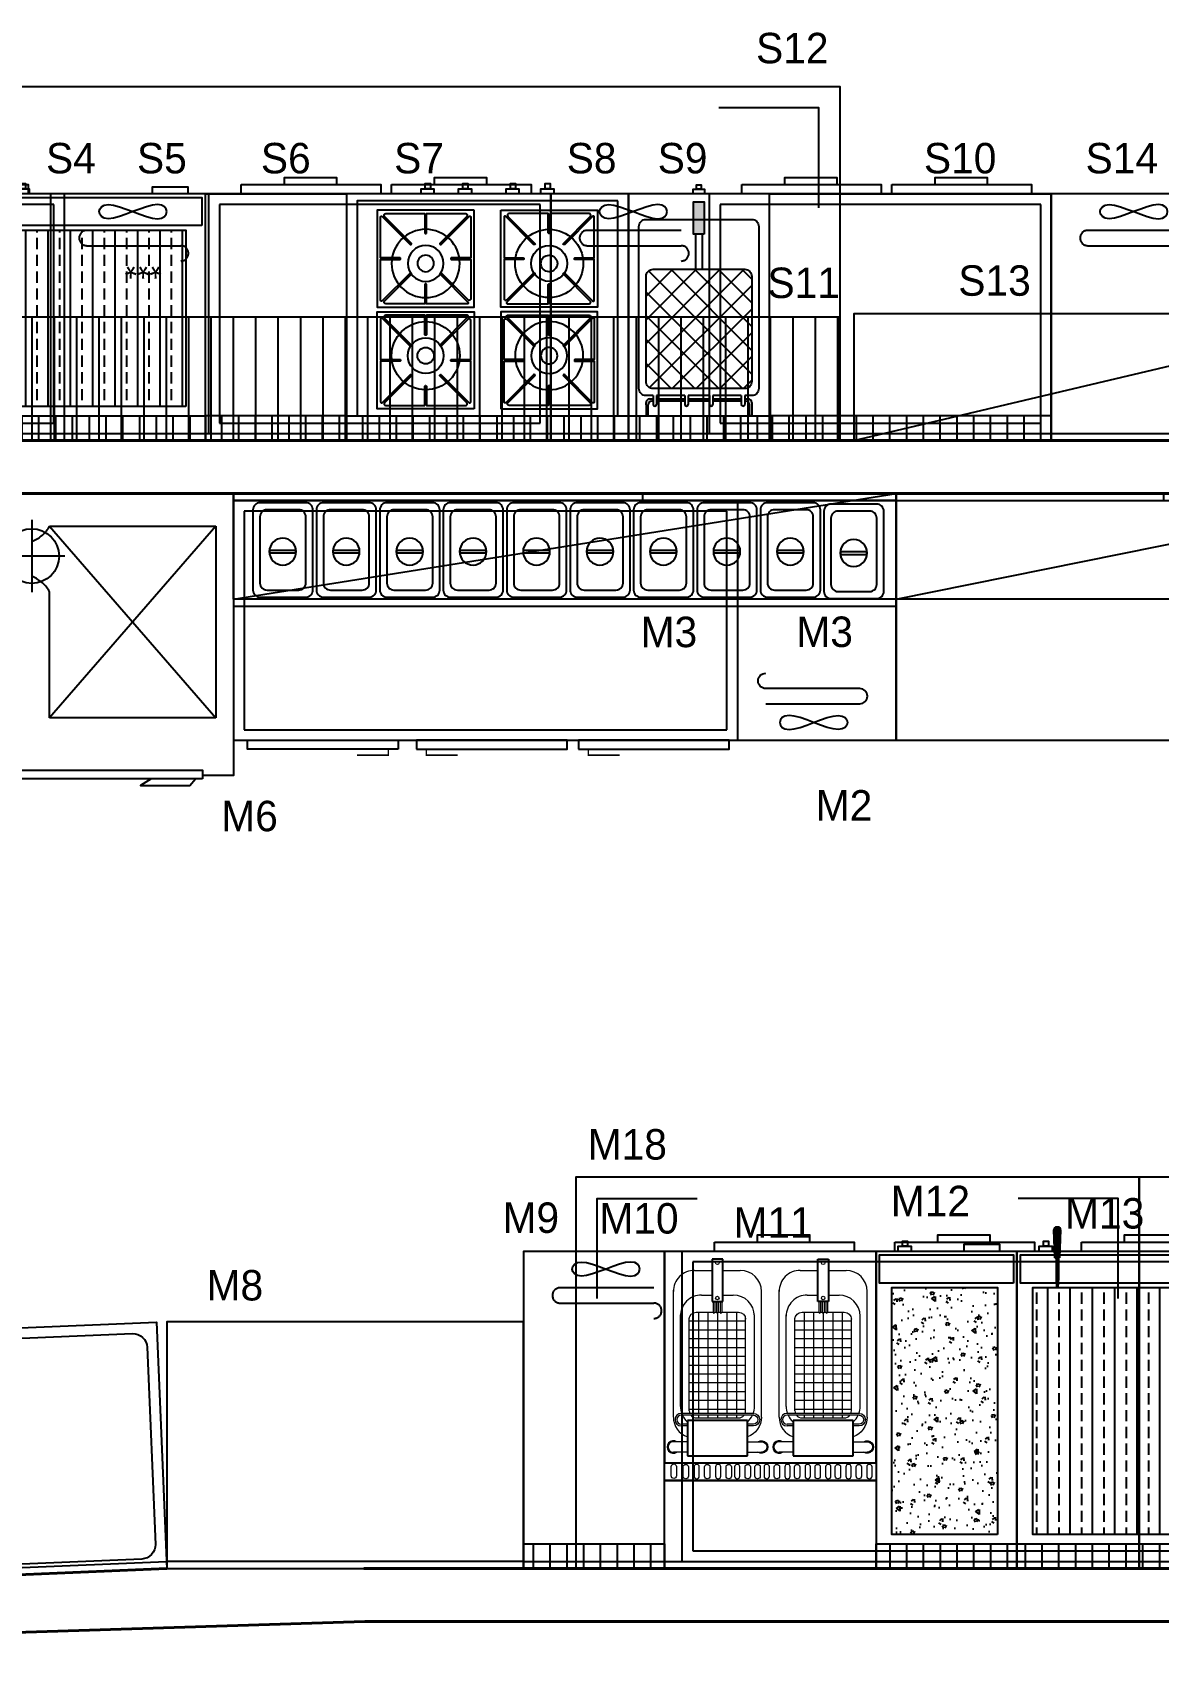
# Model space of a CAD drawing. Header units: millimetres. Extents: x 76080 to 78758, y -23662 to -22243.
# Drawn here: x 76523.9 to 76843.5, y -23469.2 to -23009.8 of the extents above; entities that cross this region are included whole.
import ezdxf
from ezdxf.enums import TextEntityAlignment as Align

# ---------------------------------------------------------------- set-up
doc = ezdxf.new("R2010")
doc.units = ezdxf.units.MM
doc.linetypes.add('Dashed', pattern=[564.444447, 282.222223, -282.222223])
for name, color, linetype in [('002 Çizgi', 7, 'Continuous'), ('MEVCUT', 1, 'Continuous'), ('S2000-002 Çizgi', 7, 'Continuous')]:
    doc.layers.add(name, color=color, linetype=linetype)
doc.layers.add('d duvar', color=175, linetype='Continuous', lineweight=40)
doc.layers.add('d olcu ic mimari', color=251, linetype='Continuous', lineweight=13)
doc.styles.get("Standard").update_dxf_attribs({"font": 'GOTHIC.TTF'})
doc.styles.add('TAKSİM', font='GOTHIC.TTF', dxfattribs={"height": 20})

# ---------------------------------------------------------------- blocks, each defined once
blk = doc.blocks.new('A$C662B4884')
at = {"layer": 'S2000-002 Çizgi'}
h = blk.add_hatch(dxfattribs=at)
h.set_pattern_fill('ANSI31', color=256, scale=1.5, angle=45, style=0)
h.set_pattern_definition([(90, (-3091.404, -4899.4605), (-4.7625, 9e-16), [])])
h.paths.add_polyline_path([(40, 85.92), (40, 92.92), (0, 92.92), (0, 85.92)])
h = blk.add_hatch(dxfattribs=at)
h.set_pattern_fill('AR-CONC', color=256, scale=0.05, angle=45, style=0)
h.set_pattern_definition([(95, (-3091.404, -4899.4605), (7.0047325, 5.877669), [0.9525, -10.4775]), (40, (-3091.404, -4899.461), (-8.000894, 5.50885), [0.762, -8.382]), (145.451, (-3090.82, -4898.971), (-0.996108, 11.386512), [0.8095, -8.9045]), (91.1842, (-3093.2, -4897.664), (11.070512, 8.09767), [1.42875, -15.71625]), (141.6356, (-3092.277, -4896.99), (-0.354307, 17.141322), [1.21425, -13.35675]), (36.184, (-3093.2, -4897.664), (-0.35428, 17.14132), [1.143, -12.573]), (66, (-3091.853, -4897.2155), (8.976028, 1.744763), [0.9525, -10.4775]), (11, (-3091.853, -4897.2155), (-4.326996, 8.69706), [0.762, -8.382]), (116.4514, (-3091.105, -4897.07), (4.649002, 10.441823), [0.8095, -8.9045]), (82.5, (-3091.4038, -4899.4605), (-2.8802735, 3.0986707), [0, -8.2804, 0, -8.509, 0, -8.41375]), (52.5, (-3091.404, -4899.4605), (-1.1794864, 5.90435), [0, -4.8514, 0, -8.0899, 0, -3.20675]), (12.5, (-3093.4064, -4901.463), (4.9963932, 4.5913098), [0, -3.175, 0, -9.906, 0, -13.1445]), (2.5, (-3094.3044, -4902.361), (4.338195, 6.1361196), [0, -4.1275, 0, -6.5786, 0, -9.3345])])
h.paths.add_polyline_path([(35.53, 83.21), (5.53, 83.21), (5.53, 13.21), (35.53, 13.21)])
for points in [[(0, 2.92), (40, 2.92), (40, 92.92), (0, 92.92)], [(0, 92.92), (40, 92.92), (40, 85.92), (0, 85.92)], [(5.53, 83.21), (35.53, 83.21), (35.53, 13.21), (5.53, 13.21)], [(1, 11.92), (39, 11.92), (39, 3.92), (1, 3.92)], [(5, 2.92), (15, 2.92), (15, 0.92), (5, 0.92)], [(30.06, 2.92), (33.7, 2.92), (33.7, 1.46), (30.06, 1.46)], [(31.02, 1.46), (32.48, 1.46), (32.48, 0), (31.02, 0)]]:
    blk.add_lwpolyline(points, close=True, dxfattribs=at)
blk = doc.blocks.new('A$C18F60D0F')
at = {"layer": 'S2000-002 Çizgi'}
h = blk.add_hatch(dxfattribs=at)
h.set_pattern_fill('ANSI31', color=256, scale=1.5, angle=45, style=0)
h.set_pattern_definition([(90, (-3291.7327, -4953.714), (-4.7625, 9e-16), [])])
h.paths.add_polyline_path([(80, 89.9), (80, 96.9), (0, 96.9), (0, 89.9)])
h = blk.add_hatch(dxfattribs=at)
h.set_pattern_fill('ANSI33', color=256, angle=45, style=0)
h.set_pattern_definition([(90, (-3291.7327, -4953.714), (-6.35, 1e-15), []), (90, (-3288.5577, -4950.539), (-6.35, 1e-15), [3.175, -1.5875])])
h.paths.add_polyline_path([(5.53, 87.19), (5.53, 17.19), (75.53, 17.19), (75.53, 87.19)])
h = blk.add_hatch(dxfattribs=at)
h.set_pattern_fill('ANSI32', color=256, style=0)
h.set_pattern_definition([(45, (-4249.5, -7757.06716), (-0.265165043, 0.265165043), []), (45, (-4249.3232, -7757.06716), (-0.265165043, 0.265165043), [])])
h.paths.add_polyline_path([(12.1, 7.9), (10.72, 7.9), (10.69, 6.9), (12.14, 6.9)])
h.paths.add_polyline_path([(12.07, 8.72), (11.76, 8.72), (11.76, 14.52), (11.68, 15.9), (11.15, 15.9), (11.07, 14.52), (11.07, 8.72), (10.75, 8.72), (10.72, 7.9), (12.1, 7.9)])
h.paths.add_polyline_path([(12.2, 4.9), (10.62, 4.9), (10.48, 0.76, 0.437405), (11.18, 0), (11.64, 0, 0.437405), (12.35, 0.76)])
h.paths.add_polyline_path([(12.14, 6.9), (10.69, 6.9), (10.62, 4.9), (12.2, 4.9)])
h.paths.add_polyline_path([(11.6, 17.19), (11.23, 17.19), (11.15, 15.9), (11.68, 15.9)])
h = blk.add_hatch(dxfattribs=at)
h.set_pattern_fill('ANSI32', color=256, style=0)
h.set_pattern_definition([(135, (4329.5, -7757.06716), (0.265165043, 0.265165043), []), (135, (4329.32323, -7757.06716), (0.265165043, 0.265165043), [])])
h.paths.add_polyline_path([(67.9, 7.9), (69.28, 7.9), (69.31, 6.9), (67.86, 6.9)])
h.paths.add_polyline_path([(67.93, 8.72), (68.24, 8.72), (68.24, 14.52), (68.32, 15.9), (68.85, 15.9), (68.93, 14.52), (68.93, 8.72), (69.25, 8.72), (69.28, 7.9), (67.9, 7.9)])
h.paths.add_polyline_path([(67.8, 4.9), (69.38, 4.9), (69.52, 0.76, -0.437405), (68.82, 0), (68.36, 0, -0.437405), (67.65, 0.76)])
h.paths.add_polyline_path([(67.86, 6.9), (69.31, 6.9), (69.38, 4.9), (67.8, 4.9)])
h.paths.add_polyline_path([(68.4, 17.19), (68.77, 17.19), (68.85, 15.9), (68.32, 15.9)])
for p, q in [((11.07, 14.52), (11.23, 17.19)), ((11.07, 8.72), (11.07, 14.52)), ((11.23, 17.19), (11.6, 17.19)), ((11.6, 17.19), (11.23, 17.19)), ((11.76, 14.52), (11.6, 17.19)), ((11.76, 8.72), (11.76, 14.52)), ((68.24, 14.52), (68.4, 17.19)), ((68.24, 8.72), (68.24, 14.52)), ((68.77, 17.19), (68.4, 17.19)), ((68.4, 17.19), (68.77, 17.19)), ((68.93, 14.52), (68.77, 17.19)), ((68.93, 8.72), (68.93, 14.52)), ((10.48, 0.76), (10.75, 8.72)), ((10.75, 8.72), (10.48, 0.76)), ((10.75, 8.72), (11.07, 8.72)), ((11.07, 8.72), (10.75, 8.72)), ((12.07, 8.72), (11.76, 8.72)), ((12.35, 0.76), (12.07, 8.72)), ((67.65, 0.76), (67.93, 8.72)), ((67.93, 8.72), (68.24, 8.72)), ((69.25, 8.72), (68.93, 8.72)), ((68.93, 8.72), (69.25, 8.72)), ((69.52, 0.76), (69.25, 8.72)), ((69.25, 8.72), (69.52, 0.76)), ((11.64, 0), (11.18, 0)), ((11.18, 0), (11.64, 0)), ((68.36, 0), (68.82, 0)), ((68.82, 0), (68.36, 0))]:
    blk.add_line(p, q, dxfattribs=at)
for points in [[(0, 6.9), (80, 6.9), (80, 96.9), (0, 96.9)], [(0, 96.9), (80, 96.9), (80, 89.9), (0, 89.9)], [(5.53, 87.19), (75.53, 87.19), (75.53, 17.19), (5.53, 17.19)], [(1, 15.9), (79, 15.9), (79, 7.9), (1, 7.9)], [(5, 6.9), (15, 6.9), (15, 4.9), (5, 4.9)], [(70.06, 6.9), (73.7, 6.9), (73.7, 5.44), (70.06, 5.44)], [(71.02, 5.44), (72.48, 5.44), (72.48, 3.98), (71.02, 3.98)]]:
    blk.add_lwpolyline(points, close=True, dxfattribs=at)
for centre, start, end in [((11.18, 0.71), 175.5008, 270), ((11.18, 0.71), 175.5008, 270), ((11.64, 0.71), 270, 4.4992), ((68.36, 0.71), 175.5008, 270), ((68.82, 0.71), 270, 4.4992), ((68.82, 0.71), 270, 4.4992)]:
    blk.add_arc(centre, 0.706, start, end, dxfattribs=at)
blk = doc.blocks.new('A$C6D0302BB')
at = {"layer": 'S2000-002 Çizgi'}
h = blk.add_hatch(dxfattribs=at)
h.set_pattern_fill('ANSI31', color=256, scale=1.5, angle=45, style=0)
h.set_pattern_definition([(90, (-3928.432, -4945.862), (-4.7625, 9e-16), [])])
h.paths.add_polyline_path([(40, 83), (40, 90), (0, 90), (0, 83)])
for points in [[(0, 0), (40, 0), (40, 90), (0, 90)], [(0, 90), (40, 90), (40, 83), (0, 83)]]:
    blk.add_lwpolyline(points, close=True, dxfattribs=at)
blk = doc.blocks.new('A$C50FF6F7E')
at = {"layer": 'MEVCUT'}
for p, q in [((60, 60), (0, 60)), ((0, 60), (0, 0)), ((60, 0), (60, 60)), ((23.5, 58), (6.5, 58)), ((6.5, 58), (6.5, 48)), ((23.5, 48), (23.5, 58)), ((53.5, 58), (36.5, 58)), ((36.5, 58), (36.5, 48)), ((53.5, 48), (53.5, 58)), ((6.5, 48), (23.5, 48)), ((36.5, 48), (53.5, 48)), ((13.5, 2.25), (13.5, 14.25)), ((13.5, 14.25), (16.5, 14.25)), ((16.5, 14.25), (16.5, 2.25)), ((46.5, 14.25), (43.5, 14.25)), ((43.5, 14.25), (43.5, 2.25)), ((46.5, 2.25), (46.5, 14.25)), ((16.5, 2.25), (13.5, 2.25)), ((43.5, 2.25), (46.5, 2.25)), ((0, 0), (60, 0))]:
    blk.add_line(p, q, dxfattribs=at)
at = {"layer": 'MEVCUT', "linetype": 'Continuous', "lineweight": 0}
for p, q in [((6.5, 57), (2.5, 57)), ((23.5, 57), (27.5, 57)), ((36.5, 57), (32.5, 57)), ((53.5, 57), (57.5, 57)), ((6.5, 54), (2.5, 54)), ((23.5, 54), (27.5, 54)), ((36.5, 54), (32.5, 54)), ((53.5, 54), (57.5, 54)), ((2.5, 47), (2.5, 11)), ((4.75, 49.5), (6.5, 49.5)), ((4.75, 49), (6.5, 49)), ((4.75, 46.5), (25.25, 46.5)), ((4.75, 46), (25.25, 46)), ((21, 47.25), (9, 47.25)), ((9.5, 47.25), (9.5, 46.5)), ((9.5, 46), (9.5, 17.25)), ((12.2, 47.25), (12.2, 46.5)), ((12.2, 46), (12.2, 17.25)), ((14.9, 47.25), (14.9, 46.5)), ((14.9, 46), (14.9, 17.25)), ((17.6, 47.25), (17.6, 46.5)), ((17.6, 46), (17.6, 17.25)), ((20.3, 47.25), (20.3, 46.5)), ((20.3, 46), (20.3, 17.25)), ((23.5, 49.5), (25.25, 49.5)), ((23.5, 49), (25.25, 49)), ((27.5, 47), (27.5, 11)), ((32.5, 47), (32.5, 11)), ((34.75, 49.5), (36.5, 49.5)), ((34.75, 49), (36.5, 49)), ((34.75, 46.5), (55.25, 46.5)), ((34.75, 46), (55.25, 46)), ((51, 47.25), (39, 47.25)), ((39.5, 47.25), (39.5, 46.5)), ((39.5, 46), (39.5, 17.25)), ((42.2, 47.25), (42.2, 46.5)), ((42.2, 46), (42.2, 17.25)), ((44.9, 47.25), (44.9, 46.5)), ((44.9, 46), (44.9, 17.25)), ((47.6, 47.25), (47.6, 46.5)), ((47.6, 46), (47.6, 17.25)), ((50.3, 47.25), (50.3, 46.5)), ((50.3, 46), (50.3, 17.25)), ((53.5, 49.5), (55.25, 49.5)), ((53.5, 49), (55.25, 49)), ((57.5, 47), (57.5, 11)), ((4.5, 44), (4.5, 18)), ((7, 45.25), (7, 18.85)), ((23, 44.75), (7, 44.75)), ((23, 42.25), (7, 42.25)), ((23, 45.25), (23, 18.85)), ((25.5, 44), (25.5, 18)), ((34.5, 44), (34.5, 18)), ((37, 45.25), (37, 18.85)), ((53, 44.75), (37, 44.75)), ((53, 42.25), (37, 42.25)), ((53, 45.25), (53, 18.85)), ((55.5, 44), (55.5, 18)), ((23, 39.75), (7, 39.75)), ((23, 37.25), (7, 37.25)), ((53, 39.75), (37, 39.75)), ((53, 37.25), (37, 37.25)), ((23, 34.75), (7, 34.75)), ((23, 32.25), (7, 32.25)), ((53, 34.75), (37, 34.75)), ((53, 32.25), (37, 32.25)), ((23, 29.75), (7, 29.75)), ((53, 29.75), (37, 29.75)), ((23, 27.25), (7, 27.25)), ((23, 24.75), (7, 24.75)), ((53, 27.25), (37, 27.25)), ((53, 24.75), (37, 24.75)), ((23, 22.25), (7, 22.25)), ((23, 19.75), (7, 19.75)), ((53, 22.25), (37, 22.25)), ((53, 19.75), (37, 19.75)), ((13.75, 17.25), (9, 17.25)), ((13.75, 14.25), (13.75, 17.25)), ((14.25, 14.25), (14.25, 17.25)), ((14.75, 17.25), (14.25, 17.25)), ((14.75, 14.25), (14.75, 17.25)), ((15.25, 14.25), (15.25, 17.25)), ((15.75, 17.25), (15.25, 17.25)), ((15.75, 14.25), (15.75, 17.25)), ((16.25, 14.25), (16.25, 17.25)), ((21, 17.25), (16.25, 17.25)), ((43.75, 17.25), (39, 17.25)), ((43.75, 14.25), (43.75, 17.25)), ((44.25, 14.25), (44.25, 17.25)), ((44.75, 17.25), (44.25, 17.25)), ((44.75, 14.25), (44.75, 17.25)), ((45.25, 14.25), (45.25, 17.25)), ((45.75, 17.25), (45.25, 17.25)), ((45.75, 14.25), (45.75, 17.25)), ((46.25, 14.25), (46.25, 17.25)), ((51, 17.25), (46.25, 17.25)), ((13.5, 12.4), (10.5, 12.4)), ((19.5, 12.4), (16.5, 12.4)), ((43.5, 12.4), (40.5, 12.4)), ((49.5, 12.4), (46.5, 12.4)), ((13.5, 5.4), (8.5, 5.4)), ((21.5, 5.4), (16.5, 5.4)), ((43.5, 5.4), (38.5, 5.4)), ((51.5, 5.4), (46.5, 5.4))]:
    blk.add_line(p, q, dxfattribs=at)
at = {"layer": 'MEVCUT'}
blk.add_lwpolyline([(0, 65), (60, 65), (60, 60), (0, 60)], close=True, dxfattribs=at)
at = {"layer": 'MEVCUT', "linetype": 'Continuous', "lineweight": 0}
for points in [[(2.62, 63.78, 0.999894), (1.12, 63.78), (1.12, 61.18, 1), (2.62, 61.18), (2.62, 63.78)], [(5.62, 63.78), (5.62, 61.18, -1), (4.12, 61.18), (4.12, 63.78, -0.999894), (5.62, 63.78)], [(8.55, 63.78, 0.999894), (7.05, 63.78), (7.05, 61.18, 1), (8.55, 61.18), (8.55, 63.78)], [(11.55, 63.78), (11.55, 61.18, -1), (10.05, 61.18), (10.05, 63.78, -0.999894), (11.55, 63.78)], [(14.3, 63.78, 0.999894), (12.8, 63.78), (12.8, 61.18, 1), (14.3, 61.18), (14.3, 63.78)], [(17.3, 63.78), (17.3, 61.18, -1), (15.8, 61.18), (15.8, 63.78, -0.999894), (17.3, 63.78)], [(20.12, 63.78, 0.999894), (18.62, 63.78), (18.62, 61.18, 1), (20.12, 61.18), (20.12, 63.78)], [(23.12, 63.78), (23.12, 61.18, -1), (21.62, 61.18), (21.62, 63.78, -0.999894), (23.12, 63.78)], [(25.87, 63.78, 0.999894), (24.37, 63.78), (24.37, 61.18, 1), (25.87, 61.18), (25.87, 63.78)], [(28.87, 63.78), (28.87, 61.18, -1), (27.37, 61.18), (27.37, 63.78, -0.999894), (28.87, 63.78)], [(31.75, 63.78, 0.999894), (30.25, 63.78), (30.25, 61.18, 1), (31.75, 61.18), (31.75, 63.78)], [(34.35, 63.78), (34.35, 61.18, -1), (32.85, 61.18), (32.85, 63.78, -0.999894), (34.35, 63.78)], [(37.14, 63.78), (37.14, 61.18, -1), (35.64, 61.18), (35.64, 63.78, -0.999894), (37.14, 63.78)], [(40.13, 63.78, 0.999894), (38.63, 63.78), (38.63, 61.18, 1), (40.13, 61.18), (40.13, 63.78)], [(42.54, 63.78), (42.54, 61.18, -1), (41.04, 61.18), (41.04, 63.78, -0.999894), (42.54, 63.78)], [(45.54, 63.78, 0.999894), (44.04, 63.78), (44.04, 61.18, 1), (45.54, 61.18), (45.54, 63.78)], [(48.64, 63.78), (48.64, 61.18, -1), (47.14, 61.18), (47.14, 63.78, -0.999894), (48.64, 63.78)], [(51.64, 63.78, 0.999894), (50.14, 63.78), (50.14, 61.18, 1), (51.64, 61.18), (51.64, 63.78)], [(54.75, 63.78), (54.75, 61.18, -1), (53.25, 61.18), (53.25, 63.78, -0.999894), (54.75, 63.78)], [(58.13, 63.68), (58.13, 61.08, -1), (56.63, 61.08), (56.63, 63.68, -0.999894), (58.13, 63.68)]]:
    blk.add_lwpolyline(points, format="xyb", dxfattribs=at)
for centre in [(15, 13.25), (45, 13.25), (15, 3.25), (45, 3.25)]:
    blk.add_circle(centre, 0.5, dxfattribs=at)
at = {"layer": 'MEVCUT', "linetype": 'Continuous', "lineweight": 0, "extrusion": (0, 0, -1)}
for centre, radius, start, end in [((-2.5, 55.5), 1.8, 236.4427, 123.5573), ((-2.5, 55.5), 1.5, 270.0011, 90), ((-32.5, 55.5), 1.8, 236.4427, 123.5573), ((-32.5, 55.5), 1.5, 270.0011, 90), ((-8.5, 47), 6, 0, 70.5288), ((-38.5, 47), 6, 0, 70.5288), ((-4.75, 47.75), 1.75, 270, 90), ((-4.75, 47.75), 1.25, 270, 90), ((-34.75, 47.75), 1.75, 270, 90), ((-34.75, 47.75), 1.25, 270, 90), ((-9, 19.25), 2, 270, 0), ((-21, 19.25), 2, 180, 270), ((-39, 19.25), 2, 270, 0), ((-51, 19.25), 2, 180, 270)]:
    blk.add_arc(centre, radius, start, end, dxfattribs=at)
at = {"layer": 'MEVCUT', "linetype": 'Continuous', "lineweight": 0}
for centre, radius, start, end in [((27.5, 55.5), 1.8, 236.4427, 123.5573), ((27.5, 55.5), 1.5, 270.0011, 90), ((57.5, 55.5), 1.8, 236.4427, 123.5573), ((57.5, 55.5), 1.5, 270.0011, 90), ((21.5, 47), 6, 0, 70.5288), ((51.5, 47), 6, 0, 70.5288), ((10.5, 44), 6, 160.5288, 180), ((10.5, 44), 6, 131.8103, 155.3757), ((9, 45.25), 2, 157.9757, 180), ((9, 45.25), 2, 90, 141.3178), ((21, 45.25), 2, 38.6822, 90), ((21, 45.25), 2, 0, 22.0243), ((19.5, 44), 6, 24.6243, 48.1897), ((19.5, 44), 6, 0, 19.4712), ((25.25, 47.75), 1.75, 270, 90), ((25.25, 47.75), 1.25, 270, 90), ((40.5, 44), 6, 160.5288, 180), ((40.5, 44), 6, 131.8103, 155.3757), ((39, 45.25), 2, 157.9757, 180), ((39, 45.25), 2, 90, 141.3178), ((51, 45.25), 2, 38.6822, 90), ((51, 45.25), 2, 0, 22.0243), ((49.5, 44), 6, 24.6243, 48.1897), ((49.5, 44), 6, 0, 19.4712), ((55.25, 47.75), 1.75, 270, 90), ((55.25, 47.75), 1.25, 270, 90), ((10.5, 18.4), 6, 180, 270), ((19.5, 18.4), 6, 270, 0), ((40.5, 18.4), 6, 180, 270), ((49.5, 18.4), 6, 270, 0), ((14, 17.25), 0.25, 0, 180), ((15, 17.25), 0.25, 0, 180), ((16, 17.25), 0.25, 0, 180), ((44, 17.25), 0.25, 0, 180), ((45, 17.25), 0.25, 0, 180), ((46, 17.25), 0.25, 0, 180), ((8.5, 11.4), 6, 180, 270), ((21.5, 11.4), 6, 270, 0), ((38.5, 11.4), 6, 180, 270), ((51.5, 11.4), 6, 270, 0)]:
    blk.add_arc(centre, radius, start, end, dxfattribs=at)
blk = doc.blocks.new('A$C01E77913')
at = {"layer": 'S2000-002 Çizgi'}
for points in [[(2, 26.8), (15, 26.8, -0.414214), (17, 24.8), (17, 2, -0.414214), (15, 0), (2, 0, -0.414214), (0, 2), (0, 24.8, -0.414214)], [(4, 24.8), (13, 24.8, -0.414214), (15, 22.8), (15, 4, -0.414214), (13, 2), (4, 2, -0.414214), (2, 4), (2, 22.8, -0.414214)]]:
    blk.add_lwpolyline(points, format="xyb", close=True, dxfattribs=at)
blk.add_lwpolyline([(4.71, 14.27), (12.21, 14.27), (12.21, 13.52), (4.71, 13.52)], close=True, dxfattribs=at)
blk.add_circle((8.46, 13.87), 3.82, dxfattribs=at)
blk = doc.blocks.new('188-70-M')
at = {"layer": '002 Çizgi', "color": 7}
blk.add_line((47.58, -126.01), (47.58, 61.99), dxfattribs=at)
for points in [[(-20.42, -126.01), (49.58, -126.01), (49.58, 61.99), (-20.42, 61.99)], [(17.58, 61.99), (17.58, -126.02), (49.58, -126.02), (49.58, 61.99)], [(-22.98, 15.24), (-22.98, 57.99), (-20.42, 57.99), (-20.42, 15.24)], [(-22.98, 10.11), (-22.98, -32.64), (-20.42, -32.64), (-20.42, 10.11)], [(-22.98, -35.86), (-22.98, -78.61), (-20.42, -78.61), (-20.42, -35.86)], [(-17.39, -109.57), (-17.22, -108.11), (-16.77, -106.41), (-16.12, -104.55), (-15.39, -102.6), (-14.65, -100.65), (-14.01, -98.79), (-13.56, -97.09), (-13.39, -95.63), (-13.56, -94.48), (-14.01, -93.67), (-14.65, -93.18), (-15.39, -93.01), (-16.12, -93.18), (-16.77, -93.67), (-17.22, -94.48), (-17.39, -95.63), (-17.22, -97.09), (-16.77, -98.79), (-16.12, -100.65), (-15.39, -102.6), (-14.65, -104.55), (-14.01, -106.41), (-13.56, -108.11), (-13.39, -109.57), (-13.56, -110.72), (-14.01, -111.53), (-14.65, -112.02), (-15.39, -112.19), (-16.12, -112.02), (-16.77, -111.53), (-17.22, -110.72)]]:
    blk.add_lwpolyline(points, close=True, dxfattribs=at)
at = {"layer": '002 Çizgi', "color": 7, "linetype": 'Dashed'}
blk.add_lwpolyline([(44.58, -78.01), (44.58, 58.99), (-17.42, 58.99), (-17.42, -78.01)], close=True, dxfattribs=at)
at = {"layer": '002 Çizgi', "color": 7, "const_width": 0.427}
for points in [[(-22.98, 18.05), (-24.63, 18.05), (-24.63, 25.11), (-24.63, 26.92)], [(-22.98, 7.3), (-24.63, 7.3), (-24.63, 0.24), (-24.63, -1.57)], [(-22.98, -38.68), (-24.63, -38.68), (-24.63, -45.74), (-24.63, -47.55)]]:
    blk.add_lwpolyline(points, dxfattribs=at)
at = {"layer": '002 Çizgi', "color": 7}
blk.add_lwpolyline([(47.58, -81.01), (-20.42, -81.01)], dxfattribs=at)
for points in [[(-5.74, -115.68), (-5.74, -89.01, -1), (-1.39, -89.01)], [(-10.08, -89.01), (-10.08, -115.68, 1), (-5.74, -115.68)]]:
    blk.add_lwpolyline(points, format="xyb", dxfattribs=at)
at = {"layer": '002 Çizgi', "color": 7, "xscale": -1, "rotation": 90}
for p in [(46.98, 56.48), (46.98, 38.48), (46.98, 20.48), (46.98, 2.48), (46.98, -15.52), (46.98, -33.52), (46.98, -51.52), (46.98, -69.52), (46.98, -87.52), (46.59, -105.52)]:
    blk.add_blockref('A$C01E77913', p, dxfattribs=at)
blk = doc.blocks.new('A$C74A0672E')
at = {"layer": 'MEVCUT', "color": 1}
for p, q in [((14.73, 75.33), (14.73, 54.78)), ((24.09, 65.06), (3.98, 65.06))]:
    blk.add_line(p, q, dxfattribs=at)
at = {"layer": 'MEVCUT', "linetype": 'Dashed'}
for p, q in [((19.82, 73.52), (67.01, 73.52)), ((67.01, 73.52), (67.01, 19.15)), ((19.82, 19.15), (19.82, 54.92)), ((67.01, 19.15), (19.82, 19.15))]:
    blk.add_line(p, q, dxfattribs=at)
at = {"layer": 'MEVCUT', "color": 5, "linetype": 'Dashed'}
for p, q in [((67.01, 73.52), (19.82, 19.15)), ((19.82, 73.52), (67.01, 19.15))]:
    blk.add_line(p, q, dxfattribs=at)
at = {"layer": 'MEVCUT'}
blk.add_lwpolyline([(10.36, 2.81), (0, 2.81), (0, 82.81), (72, 82.81), (72, 2.81), (63.2, 2.81)], dxfattribs=at)
at = {"layer": 'MEVCUT', "color": 5}
for points in [[(63.2, 1.82), (10.36, 1.82), (10.36, 4.32), (63.2, 4.32)], [(61.2, 1.82), (48.6, 1.82), (45.6, 0), (59.6, 0)]]:
    blk.add_lwpolyline(points, close=True, dxfattribs=at)
at = {"layer": 'MEVCUT', "color": 1}
blk.add_circle((14.73, 65.06), 7.76, dxfattribs=at)
at = {"layer": 'MEVCUT', "linetype": 'Dashed'}
for centre, radius, start, end in [((11.6, 78.09), 9.4, 291.2079, 330.9566), ((11, 49.89), 10.16, 29.6907, 66.7752)]:
    blk.add_arc(centre, radius, start, end, dxfattribs=at)
blk = doc.blocks.new('A$C469D6A64')
at = {"layer": 'S2000-002 Çizgi'}
blk.add_line((188, 72.6), (0, 72.6), dxfattribs=at)
for points in [[(188, 4.6), (188, 74.6), (0, 74.6), (0, 4.6)], [(49.95, 1.96), (10.35, 1.96), (10.35, 4.6), (49.95, 4.6)], [(91.21, 1.96), (51.61, 1.96), (51.61, 4.6), (91.21, 4.6)], [(133.84, 1.96), (94.24, 1.96), (94.24, 4.6), (133.84, 4.6)], [(37.82, 1.96), (22.87, 1.96), (22.87, 0), (37.82, 0)], [(79.08, 1.96), (64.14, 1.96), (64.14, 0), (79.08, 0)], [(121.71, 1.96), (106.77, 1.96), (106.77, 0), (121.71, 0)]]:
    blk.add_lwpolyline(points, close=True, dxfattribs=at)
at = {"layer": 'S2000-002 Çizgi', "linetype": 'Dashed'}
blk.add_lwpolyline([(140, 69.6), (3, 69.6), (3, 7.6), (140, 7.6)], close=True, dxfattribs=at)
blk.add_lwpolyline([(143, 72.6), (143, 4.6)], dxfattribs=at)
for points in [[(177.67, 19.28), (151, 19.28, -1), (151, 23.63)], [(151, 14.93), (177.67, 14.93, 1), (177.67, 19.28)]]:
    blk.add_lwpolyline(points, format="xyb", dxfattribs=at)
at = {"layer": 'S2000-002 Çizgi', "linetype": 'Dashed', "ltscale": 0.1}
blk.add_lwpolyline([(171.56, 7.62), (170.1, 7.8), (168.4, 8.25), (166.54, 8.89), (164.59, 9.63), (162.64, 10.36), (160.78, 11), (159.07, 11.46), (157.62, 11.63), (156.47, 11.46), (155.66, 11), (155.17, 10.36), (155, 9.63), (155.17, 8.89), (155.66, 8.25), (156.47, 7.8), (157.62, 7.62), (159.07, 7.8), (160.78, 8.25), (162.64, 8.89), (164.59, 9.63), (166.54, 10.36), (168.4, 11), (170.1, 11.46), (171.56, 11.63), (172.7, 11.46), (173.52, 11), (174.01, 10.36), (174.17, 9.63), (174.01, 8.89), (173.52, 8.25), (172.7, 7.8)], close=True, dxfattribs=at)
blk = doc.blocks.new('A$C4E492C1D')
at = {"layer": 'S2000-002 Çizgi'}
blk.add_line((142, 72.6), (0, 72.6), dxfattribs=at)
for points in [[(142, 4.6), (142, 74.6), (0, 74.6), (0, 4.6)], [(45.21, 1.96), (5.61, 1.96), (5.61, 4.6), (45.21, 4.6)], [(87.84, 1.96), (48.24, 1.96), (48.24, 4.6), (87.84, 4.6)], [(33.08, 1.96), (18.14, 1.96), (18.14, 0), (33.08, 0)], [(75.71, 1.96), (60.77, 1.96), (60.77, 0), (75.71, 0)]]:
    blk.add_lwpolyline(points, close=True, dxfattribs=at)
at = {"layer": 'S2000-002 Çizgi', "linetype": 'Dashed'}
blk.add_lwpolyline([(94, 69.6), (3, 69.6), (3, 7.6), (94, 7.6)], close=True, dxfattribs=at)
blk.add_lwpolyline([(97, 72.6), (97, 4.6)], dxfattribs=at)
for points in [[(131.67, 19.28), (105, 19.28, -1), (105, 23.63)], [(105, 14.93), (131.67, 14.93, 1), (131.67, 19.28)]]:
    blk.add_lwpolyline(points, format="xyb", dxfattribs=at)
at = {"layer": 'S2000-002 Çizgi', "linetype": 'Dashed', "ltscale": 0.1}
blk.add_lwpolyline([(125.56, 7.62), (124.1, 7.8), (122.4, 8.25), (120.54, 8.89), (118.59, 9.63), (116.64, 10.36), (114.78, 11), (113.07, 11.46), (111.62, 11.63), (110.47, 11.46), (109.66, 11), (109.17, 10.36), (109, 9.63), (109.17, 8.89), (109.66, 8.25), (110.47, 7.8), (111.62, 7.62), (113.07, 7.8), (114.78, 8.25), (116.64, 8.89), (118.59, 9.63), (120.54, 10.36), (122.4, 11), (124.1, 11.46), (125.56, 11.63), (126.7, 11.46), (127.52, 11), (128.01, 10.36), (128.17, 9.63), (128.01, 8.89), (127.52, 8.25), (126.7, 7.8)], close=True, dxfattribs=at)
at = {"layer": 'S2000-002 Çizgi'}
blk.add_text('***', height=6.76, dxfattribs=at).set_placement((110.4, 21.86))
blk = doc.blocks.new('A$C604B7618')
at = {"layer": 'S2000-002 Çizgi'}
blk.add_lwpolyline([(0, 30.57), (30.57, 30.57), (30.57, 0), (0, 0), (0, 30.57)], dxfattribs=at)
blk.add_lwpolyline([(15.55, 29.52), (15.55, 23.44, -0.414214), (15.34, 23.23), (15.23, 23.23, -0.414214), (15.02, 23.44), (15.02, 29.52), (2.68, 29.52, 0.668179), (2.31, 28.63), (10.81, 20.13, -0.810443), (10.38, 19.82), (1.59, 28.61, 0.668179), (1.05, 28.39), (1.05, 15.55), (7.13, 15.55, -0.414214), (7.34, 15.34), (7.34, 15.23, -0.414214), (7.13, 15.02), (1.05, 15.02), (1.05, 2.68, 0.668179), (1.94, 2.31), (10.43, 10.81, -0.810443), (10.75, 10.38), (1.96, 1.59, 0.668179), (2.18, 1.05), (15.02, 1.05), (15.02, 7.13, -0.414214), (15.23, 7.34), (15.34, 7.34, -0.414214), (15.55, 7.13), (15.55, 1.05), (27.88, 1.05, 0.668179), (28.26, 1.94), (19.76, 10.43, -0.810443), (20.19, 10.75), (28.98, 1.96, 0.668179), (29.52, 2.18), (29.52, 15.02), (23.44, 15.02, -0.414214), (23.23, 15.23), (23.23, 15.34, -0.414214), (23.44, 15.55), (29.52, 15.55), (29.52, 28.39, 0.668179), (28.98, 28.61), (20.19, 19.82, -0.810443), (19.76, 20.13), (28.26, 28.63, 0.668179), (27.88, 29.52)], format="xyb", close=True, dxfattribs=at)
for radius in [10.75, 5.66, 2.6]:
    blk.add_circle((15.28, 13.8), radius, dxfattribs=at)
blk = doc.blocks.new('A$C7A250C34')
at = {"layer": 'S2000-002 Çizgi'}
h = blk.add_hatch(dxfattribs=at)
h.set_pattern_fill('ANSI31', color=256, scale=1.5, angle=45, style=0)
h.set_pattern_definition([(90, (-2508.419, -6412.801), (-4.7625, 9e-16), [])])
h.paths.add_polyline_path([(0, 72.92), (0, 65.92), (80, 65.92), (80, 72.92)])
for points in [[(0, 2.92), (80, 2.92), (80, 72.92), (0, 72.92)], [(80, 65.92), (0, 65.92), (0, 72.92), (80, 72.92)], [(3, 4.92), (77, 4.92), (77, 65.92), (3, 65.92)], [(21.2, 2.92), (24.84, 2.92), (24.84, 1.46), (21.2, 1.46)], [(22.17, 1.46), (23.62, 1.46), (23.62, 0), (22.17, 0)], [(31.05, 2.92), (34.69, 2.92), (34.69, 1.46), (31.05, 1.46)], [(32.02, 1.46), (33.47, 1.46), (33.47, 0), (32.02, 0)], [(44.56, 2.92), (48.2, 2.92), (48.2, 1.46), (44.56, 1.46)], [(45.52, 1.46), (46.98, 1.46), (46.98, 0), (45.52, 0)], [(55.2, 2.92), (58.84, 2.92), (58.84, 1.46), (55.2, 1.46)], [(56.16, 1.46), (57.62, 1.46), (57.62, 0), (56.16, 0)]]:
    blk.add_lwpolyline(points, close=True, dxfattribs=at)
at = {"layer": 'S2000-002 Çizgi', "yscale": 0.8999999999996362}
for p, xscale, zscale in [((36.24, 36.4), -0.8999999999996362, 0.9), ((43.76, 36.4), 0.8999999999996362, 0.8999999999996362)]:
    blk.add_blockref('A$C604B7618', p, dxfattribs=dict(at, xscale=xscale, zscale=zscale))
at = {"layer": 'S2000-002 Çizgi', "yscale": 0.8999999999996362, "rotation": 180}
for p, xscale, zscale in [((36.24, 35.06), 0.8999999999996362, 0.8999999999996362), ((43.76, 35.06), -0.8999999999996362, 0.9)]:
    blk.add_blockref('A$C604B7618', p, dxfattribs=dict(at, xscale=xscale, zscale=zscale))
blk = doc.blocks.new('A$C4B6E70AE')
at = {"layer": 'S2000-002 Çizgi'}
h = blk.add_hatch(dxfattribs=at)
h.set_pattern_fill('ANSI31', color=256, scale=1.5, angle=45, style=0)
h.set_pattern_definition([(90, (-4845.414, -5279.878), (-4.7625, 9e-16), [])])
h.paths.add_polyline_path([(60, 65.92), (60, 72.92), (0, 72.92), (0, 65.92)])
h = blk.add_hatch(dxfattribs=at)
h.set_pattern_fill('ANSI33', color=256, angle=45, style=0)
h.set_pattern_definition([(90, (-2906.505, -4986.208), (-6.35, 1e-15), []), (90, (-2903.33, -4983.033), (-6.35, 1e-15), [3.175, -1.5875])])
h.paths.add_polyline_path([(55.53, 13.21), (55.53, 63.21), (5.53, 63.21), (5.53, 13.21)])
for points in [[(0, 2.92), (60, 2.92), (60, 72.92), (0, 72.92)], [(0, 72.92), (60, 72.92), (60, 65.92), (0, 65.92)], [(5.53, 63.21), (55.53, 63.21), (55.53, 13.21), (5.53, 13.21)], [(1, 11.92), (59, 11.92), (59, 3.92), (1, 3.92)], [(5, 2.92), (15, 2.92), (15, 0.92), (5, 0.92)], [(50.06, 2.92), (53.7, 2.92), (53.7, 1.46), (50.06, 1.46)], [(51.02, 1.46), (52.48, 1.46), (52.48, 0), (51.02, 0)]]:
    blk.add_lwpolyline(points, close=True, dxfattribs=at)
blk = doc.blocks.new('A$C552303AF')
at = {"layer": 'S2000-002 Çizgi'}
h = blk.add_hatch(dxfattribs=at)
h.set_pattern_fill('ANSI31', color=256, scale=1.5, angle=45, style=0)
h.set_pattern_definition([(90, (-4587.7594, -5289.154), (-4.7625, 9e-16), [])])
h.paths.add_polyline_path([(0, 70), (0, 63), (40, 63), (40, 70)])
for points in [[(0, 70), (40, 70), (40, 0), (0, 0)], [(0, 63), (40, 63), (40, 0), (0, 0)]]:
    blk.add_lwpolyline(points, close=True, dxfattribs=at)
blk = doc.blocks.new('A$C3D043C48')
at = {"layer": 'S2000-002 Çizgi'}
h = blk.add_hatch(dxfattribs=at)
h.set_pattern_fill('ANSI31', color=256, scale=1.5, angle=45, style=0)
h.set_pattern_definition([(90, (-3458.603, -4993.7387), (-4.7625, 9e-16), [])])
h.paths.add_polyline_path([(0, 72.62), (0, 65.62), (40, 65.62), (40, 72.62)])
h = blk.add_hatch(color=256, dxfattribs=at)
h.paths.add_polyline_path([(35, 61.8), (35, 62.44), (35, 65.62), (34.36, 65.62), (34.36, 62.44, -0.414214), (33.36, 61.44), (33, 61.44), (33, 60.8), (34, 60.8, 0.414214)])
h.paths.add_polyline_path([(32, 61.44), (24, 61.44), (24, 60.8), (32, 60.8)])
h.paths.add_polyline_path([(23, 61.44), (17, 61.44), (17, 60.8), (23, 60.8)])
h.paths.add_polyline_path([(16, 61.44), (8, 61.44), (8, 60.8), (16, 60.8)])
h.paths.add_polyline_path([(5.64, 62.44), (5.64, 65.62), (5, 65.62), (5, 61.8, 0.414214), (6, 60.8), (6.64, 60.8), (7, 60.8), (7, 61.44), (6.64, 61.44, -0.414214)])
h = blk.add_hatch(dxfattribs=at)
h.set_pattern_fill('ANSI37', color=256, scale=1.5, style=0)
h.set_pattern_definition([(45, (-3527.4763, -4981.5224), (-3.367596, 3.367596), []), (135, (-3527.4763, -4981.5224), (-3.367596, -3.367596), [])])
h.paths.add_polyline_path([(35, 55.84, 0.414214), (33, 57.84), (7, 57.84, 0.414214), (5, 55.84), (5, 26.01, 0.414214), (7, 24.01), (33, 24.01, 0.414214), (35, 26.01)])
blk.add_hatch(color=256, dxfattribs=at).paths.add_polyline_path([(18.49, 14.01), (21.51, 14.01), (21.51, 4.84), (18.49, 4.84)])
for p, q in [((5, 65.62), (5.64, 65.62)), ((5, 61.8), (5, 65.62)), ((5.64, 65.62), (5.64, 62.44)), ((35, 65.62), (34.36, 65.62)), ((34.36, 65.62), (34.36, 62.44)), ((35, 62.44), (35, 65.62)), ((6.64, 60.8), (6, 60.8)), ((6.64, 61.44), (7, 61.44)), ((7, 60.8), (6.64, 60.8)), ((7, 59.84), (7, 62.32)), ((8, 59.84), (8, 62.32)), ((8, 61.44), (16, 61.44)), ((16, 60.8), (8, 60.8)), ((16, 59.84), (16, 62.32)), ((17, 59.84), (17, 62.32)), ((17, 61.44), (23, 61.44)), ((23, 60.8), (17, 60.8)), ((23, 59.84), (23, 62.32)), ((24, 59.84), (24, 62.32)), ((24, 61.44), (32, 61.44)), ((32, 60.8), (24, 60.8)), ((32, 59.84), (32, 62.32)), ((33, 59.84), (33, 62.32)), ((33, 61.44), (33.36, 61.44)), ((34, 60.8), (33, 60.8)), ((35, 62.44), (35, 61.8))]:
    blk.add_line(p, q, dxfattribs=at)
for points in [[(0, 2.62), (40, 2.62), (40, 72.62), (0, 72.62)], [(0, 72.62), (40, 72.62), (40, 65.62), (0, 65.62)], [(19, 24.01), (19, 14.01), (21, 14.01), (21, 24.01)], [(18.49, 14.01), (21.51, 14.01), (21.51, 4.84), (18.49, 4.84)], [(18.36, 2.62), (21.64, 2.62), (21.64, 1.31), (18.36, 1.31)], [(19.34, 1.31), (20.66, 1.31), (20.66, 0), (19.34, 0)]]:
    blk.add_lwpolyline(points, close=True, dxfattribs=at)
for points in [[(29, 9.84), (5, 9.84, -0.414214), (3, 11.84), (3, 57.84, -0.414214), (5, 59.84), (7, 59.84)], [(33, 59.84), (35, 59.84, -0.414214), (37, 57.84), (37, 11.84, -0.414214), (35, 9.84), (29, 9.84)]]:
    blk.add_lwpolyline(points, format="xyb", dxfattribs=at)
for points in [[(8, 59.84), (16, 59.84)], [(17, 59.84), (23, 59.84)], [(24, 59.84), (32, 59.84)]]:
    blk.add_lwpolyline(points, dxfattribs=at)
blk.add_lwpolyline([(7, 57.84), (33, 57.84, -0.414214), (35, 55.84), (35, 26.01, -0.414214), (33, 24.01), (7, 24.01, -0.414214), (5, 26.01), (5, 55.84, -0.414214)], format="xyb", close=True, dxfattribs=at)
for centre, radius, start, end in [((6, 61.8), 1, 180, 270), ((6.64, 62.44), 1, 180, 270), ((7.5, 62.32), 0.5, 0, 180), ((16.5, 62.32), 0.5, 0, 180), ((23.5, 62.32), 0.5, 0, 180), ((32.5, 62.32), 0.5, 0, 180), ((33.36, 62.44), 1, 270, 0), ((34, 61.8), 1, 270, 0)]:
    blk.add_arc(centre, radius, start, end, dxfattribs=at)
blk = doc.blocks.new('A$C403E2959')
at = {"layer": 'S2000-002 Çizgi'}
h = blk.add_hatch(dxfattribs=at)
h.set_pattern_fill('ANSI31', color=256, scale=1.5, angle=225, style=0)
h.set_pattern_definition([(270, (4667.7595, 5359.154), (4.7625, -1e-15), [])])
h.paths.add_polyline_path([(80, 0), (80, 7), (0, 7), (0, 0)])
for points in [[(80, 7), (0, 7), (0, 70), (80, 70)], [(80, 0), (0, 0), (0, 70), (80, 70)]]:
    blk.add_lwpolyline(points, close=True, dxfattribs=at)
blk = doc.blocks.new('A$C45125ED4')
at = {"layer": 'MEVCUT'}
blk.add_line((0, 2), (142, 2), dxfattribs=at)
for points in [[(66.29, 72.64), (81.23, 72.64), (81.23, 74.6), (66.29, 74.6)], [(108.92, 72.64), (123.86, 72.64), (123.86, 74.6), (108.92, 74.6)], [(0, 70), (0, 0), (142, 0), (142, 70)], [(54.16, 72.64), (93.76, 72.64), (93.76, 70), (54.16, 70)], [(96.79, 72.64), (136.39, 72.64), (136.39, 70), (96.79, 70)]]:
    blk.add_lwpolyline(points, close=True, dxfattribs=at)
at = {"layer": 'MEVCUT', "linetype": 'Dashed'}
blk.add_lwpolyline([(45, 2), (45, 70)], dxfattribs=at)
at = {"layer": 'MEVCUT', "linetype": 'Dashed', "ltscale": 0.1}
blk.add_lwpolyline([(16.44, 66.97), (17.9, 66.8), (19.6, 66.35), (21.46, 65.71), (23.41, 64.97), (25.36, 64.24), (27.22, 63.6), (28.93, 63.14), (30.38, 62.97), (31.53, 63.14), (32.34, 63.6), (32.83, 64.24), (33, 64.97), (32.83, 65.71), (32.34, 66.35), (31.53, 66.8), (30.38, 66.97), (28.93, 66.8), (27.22, 66.35), (25.36, 65.71), (23.41, 64.97), (21.46, 64.24), (19.6, 63.6), (17.9, 63.14), (16.44, 62.97), (15.3, 63.14), (14.48, 63.6), (13.99, 64.24), (13.83, 64.97), (13.99, 65.71), (14.48, 66.35), (15.3, 66.8)], close=True, dxfattribs=at)
at = {"layer": 'MEVCUT', "linetype": 'Dashed'}
blk.add_lwpolyline([(48, 5), (139, 5), (139, 67), (48, 67)], close=True, dxfattribs=at)
for points in [[(37, 59.66), (10.33, 59.66, 1), (10.33, 55.32)], [(10.33, 55.32), (37, 55.32, -1), (37, 50.97)]]:
    blk.add_lwpolyline(points, format="xyb", dxfattribs=at)
blk = doc.blocks.new('A$C197F00D9')
at = {"layer": 'S2000-002 Çizgi'}
blk.add_line((0, 2), (180, 2), dxfattribs=at)
for points in [[(58.29, 72.64), (73.23, 72.64), (73.23, 74.6), (58.29, 74.6)], [(100.92, 72.64), (115.86, 72.64), (115.86, 74.6), (100.92, 74.6)], [(142.18, 72.64), (157.13, 72.64), (157.13, 74.6), (142.18, 74.6)], [(0, 70), (0, 0), (180, 0), (180, 70)], [(46.16, 72.64), (85.76, 72.64), (85.76, 70), (46.16, 70)], [(88.79, 72.64), (128.39, 72.64), (128.39, 70), (88.79, 70)], [(130.05, 72.64), (169.65, 72.64), (169.65, 70), (130.05, 70)]]:
    blk.add_lwpolyline(points, close=True, dxfattribs=at)
at = {"layer": 'S2000-002 Çizgi', "linetype": 'Dashed'}
blk.add_lwpolyline([(37, 2), (37, 70)], dxfattribs=at)
at = {"layer": 'S2000-002 Çizgi', "linetype": 'Dashed', "ltscale": 0.1}
blk.add_lwpolyline([(16.44, 66.97), (17.9, 66.8), (19.6, 66.35), (21.46, 65.71), (23.41, 64.97), (25.36, 64.24), (27.22, 63.6), (28.93, 63.14), (30.38, 62.97), (31.53, 63.14), (32.34, 63.6), (32.83, 64.24), (33, 64.97), (32.83, 65.71), (32.34, 66.35), (31.53, 66.8), (30.38, 66.97), (28.93, 66.8), (27.22, 66.35), (25.36, 65.71), (23.41, 64.97), (21.46, 64.24), (19.6, 63.6), (17.9, 63.14), (16.44, 62.97), (15.3, 63.14), (14.48, 63.6), (13.99, 64.24), (13.83, 64.97), (13.99, 65.71), (14.48, 66.35), (15.3, 66.8)], close=True, dxfattribs=at)
at = {"layer": 'S2000-002 Çizgi', "linetype": 'Dashed'}
blk.add_lwpolyline([(40, 5), (177, 5), (177, 67), (40, 67)], close=True, dxfattribs=at)
for points in [[(37, 59.66), (10.33, 59.66, 1), (10.33, 55.32)], [(10.33, 55.32), (37, 55.32, -1), (37, 50.97)]]:
    blk.add_lwpolyline(points, format="xyb", dxfattribs=at)
blk = doc.blocks.new('A$C6FDC13B8')
at = {"layer": 'MEVCUT'}
for p, q in [((52.46, 24.32), (52.21, 32.21)), ((70.49, 24.9), (70.24, 32.79)), ((74.45, 23.36), (80.39, 28.56)), ((48.61, 22.54), (42.36, 27.35)), ((47.5, 18.69), (39.73, 17.33)), ((75.8, 19.59), (83.65, 18.73))]:
    blk.add_line(p, q, dxfattribs=at)
for points in [[(0, 69.96), (179.91, 75.71), (182.14, 5.74), (2.23, 0)], [(2.17, 2), (182.08, 7.74), (182.14, 5.74), (2.23, 0)]]:
    blk.add_lwpolyline(points, close=True, dxfattribs=at)
for points in [[(7.09, 67.19), (173.01, 72.48, -0.414214), (177.13, 68.61), (178.92, 12.64, -0.414214), (175.05, 8.52), (9.13, 3.22, -0.414214), (5.01, 7.09), (3.22, 63.06, -0.414214)], [(53.79, 61.68), (11.81, 60.34, 0.414214), (7.94, 56.21), (9.28, 14.23, 0.414214), (13.41, 10.36), (55.39, 11.7, 0.414214), (59.26, 15.83), (57.92, 57.81, 0.414214)], [(66.79, 62.09), (108.76, 63.43, -0.414214), (112.89, 59.56), (114.23, 17.58, -0.414214), (110.36, 13.46), (68.38, 12.12, -0.414214), (64.25, 15.99), (62.91, 57.96, -0.414214)]]:
    blk.add_lwpolyline(points, format="xyb", close=True, dxfattribs=at)
for centre in [(70.85, 19.94), (52.43, 19.36)]:
    blk.add_circle(centre, 3.19, dxfattribs=at)
blk = doc.blocks.new('A$C29D22C61')
at = {"layer": 'S2000-002 Çizgi'}
blk.add_line((0, 2), (210, 2), dxfattribs=at)
for points in [[(54.16, 92.64), (93.76, 92.64), (93.76, 90), (54.16, 90)], [(66.29, 92.64), (81.23, 92.64), (81.23, 94.6), (66.29, 94.6)], [(105.33, 92.64), (144.93, 92.64), (144.93, 90), (105.33, 90)], [(117.47, 92.64), (132.41, 92.64), (132.41, 94.6), (117.47, 94.6)], [(158.31, 92.64), (197.91, 92.64), (197.91, 90), (158.31, 90)], [(170.44, 92.64), (185.38, 92.64), (185.38, 94.6), (170.44, 94.6)], [(0, 90), (0, 0), (210, 0), (210, 90)]]:
    blk.add_lwpolyline(points, close=True, dxfattribs=at)
at = {"layer": 'S2000-002 Çizgi', "linetype": 'Dashed'}
blk.add_lwpolyline([(45, 2), (45, 90)], dxfattribs=at)
at = {"layer": 'S2000-002 Çizgi', "linetype": 'Dashed', "ltscale": 0.1}
blk.add_lwpolyline([(16.44, 86.97), (17.9, 86.8), (19.6, 86.35), (21.46, 85.71), (23.41, 84.97), (25.36, 84.24), (27.22, 83.6), (28.93, 83.14), (30.38, 82.97), (31.53, 83.14), (32.34, 83.6), (32.83, 84.24), (33, 84.97), (32.83, 85.71), (32.34, 86.35), (31.53, 86.8), (30.38, 86.97), (28.93, 86.8), (27.22, 86.35), (25.36, 85.71), (23.41, 84.97), (21.46, 84.24), (19.6, 83.6), (17.9, 83.14), (16.44, 82.97), (15.3, 83.14), (14.48, 83.6), (13.99, 84.24), (13.83, 84.97), (13.99, 85.71), (14.48, 86.35), (15.3, 86.8)], close=True, dxfattribs=at)
at = {"layer": 'S2000-002 Çizgi', "linetype": 'Dashed'}
blk.add_lwpolyline([(48, 5), (207, 5), (207, 87), (48, 87)], close=True, dxfattribs=at)
for points in [[(37, 79.66), (10.33, 79.66, 1), (10.33, 75.32)], [(10.33, 75.32), (37, 75.32, -1), (37, 70.97)]]:
    blk.add_lwpolyline(points, format="xyb", dxfattribs=at)

msp = doc.modelspace()

# ---------------------------------------------------------------- hatches: boundary and pattern name
at = {"layer": 'S2000-002 Çizgi'}
h = msp.add_hatch(dxfattribs=at)
h.set_pattern_fill('ANSI31', color=256, scale=2, angle=45)
h.paths.add_polyline_path([(76413.04, -23090.59), (76413.04, -23125.59), (76753.04, -23125.59), (76753.04, -23090.59)])

# ---------------------------------------------------------------- linework, layer by layer
at = {"layer": 'd duvar'}
for p, q in [((76080, -23125.59), (77061.04, -23125.59)), ((76365, -23140.59), (77065, -23140.59)), ((76562.11, -23445.59), (76380, -23453.19)), ((76618, -23445.59), (77318, -23445.59)), ((76618.24, -23460.59), (76350, -23469.15)), ((76618.24, -23460.59), (77333, -23460.59))]:
    msp.add_line(p, q, dxfattribs=at)
at = {"layer": 'MEVCUT'}
for points in [[(76753.04, -23125.59), (76413.04, -23125.59), (76413.04, -23025.13), (76753.04, -23025.13)], [(76838, -23445.59), (77168, -23445.59), (77168, -23334.59), (76838, -23334.59)]]:
    msp.add_lwpolyline(points, close=True, dxfattribs=at)
msp.add_lwpolyline([(76747.04, -23059.5), (76747.04, -23031.13), (76718.66, -23031.13)], dxfattribs=at)
at = {"layer": 'S2000-002 Çizgi'}
for p, q in [((76757.04, -23125.59), (76909.04, -23089.59)), ((76581, -23170.59), (76769, -23140.59)), ((76769, -23170.59), (76917, -23140.59))]:
    msp.add_line(p, q, dxfattribs=at)
for points in [[(76413.04, -23125.59), (76753.04, -23125.59), (76753.04, -23090.59), (76413.04, -23090.59)], [(76757.04, -23125.59), (76909.04, -23125.59), (76909.04, -23089.59), (76757.04, -23089.59)], [(76581, -23142.59), (76769, -23142.59), (76769, -23140.59), (76581, -23140.59)], [(76581, -23140.59), (76769, -23140.59), (76769, -23170.59), (76581, -23170.59)], [(76697, -23142.59), (76845, -23142.59), (76845, -23140.59), (76697, -23140.59)], [(76769, -23210.59), (76917, -23210.59), (76917, -23140.59), (76769, -23140.59)], [(76769, -23142.59), (76917, -23142.59), (76917, -23140.59), (76769, -23140.59)], [(76769, -23140.59), (76917, -23140.59), (76917, -23170.59), (76769, -23170.59)], [(76838, -23334.59), (76678.15, -23334.59), (76678.15, -23445.59), (76838, -23445.59)], [(76562.11, -23445.59), (76663.3, -23445.59), (76663.3, -23375.59), (76562.11, -23375.59)], [(76763.3, -23445.59), (76703.3, -23445.59), (76703.3, -23420.59), (76763.3, -23420.59)], [(76663.3, -23443.59), (76562.11, -23443.59), (76562.11, -23445.59), (76663.3, -23445.59)]]:
    msp.add_lwpolyline(points, close=True, dxfattribs=at)
for points in [[(76684.15, -23368.96), (76684.15, -23340.59), (76712.52, -23340.59)], [(76832, -23368.96), (76832, -23340.59), (76803.63, -23340.59)]]:
    msp.add_lwpolyline(points, dxfattribs=at)

# ---------------------------------------------------------------- block references
at = {"layer": 'd olcu ic mimari'}
for name, p in [('A$C197F00D9', (76353.04, -23125.59)), ('A$C45125ED4', (76671.04, -23125.59)), ('A$C403E2959', (76733.04, -23125.59)), ('A$C74A0672E', (76509, -23223.4)), ('A$C29D22C61', (76663.3, -23445.59))]:
    msp.add_blockref(name, p, dxfattribs=at)
for name, p, rotation in [('A$C4B6E70AE', (76573.04, -23052.67), 180), ('A$C50FF6F7E', (76763.3, -23355.59), 180), ('A$C6FDC13B8', (76380.03, -23453.11), 0.5603897486374363)]:
    msp.add_blockref(name, p, dxfattribs=dict(at, rotation=rotation))
at = {"layer": 'S2000-002 Çizgi'}
for name, p, rotation in [('A$C4E492C1D', (76671.04, -23050.99), 180), ('A$C469D6A64', (77001.04, -23050.99), 180), ('A$C552303AF', (76613.04, -23055.59), 180), ('A$C7A250C34', (76693.04, -23052.67), 180), ('A$C3D043C48', (76733.04, -23052.97), 180), ('188-70-M', (76642.99, -23190.17), 90), ('A$C18F60D0F', (76883.3, -23348.69), 180), ('A$C662B4884', (76803.3, -23352.67), 180), ('A$C6D0302BB', (76703.3, -23355.59), 180)]:
    msp.add_blockref(name, p, dxfattribs=dict(at, rotation=rotation))

# ---------------------------------------------------------------- texts
at = {"style": 'TAKSİM'}
for s, p in [('S12', (76739.54, -23018.53)), ('S4', (76534.86, -23049.76)), ('S5', (76560.67, -23049.76)), ('S6', (76595.83, -23049.76)), ('S7', (76633.65, -23049.76)), ('S8', (76682.6, -23049.76)), ('S9', (76708.42, -23049.76)), ('S10', (76787.18, -23049.76)), ('S14', (76833.04, -23049.76)), ('S11', (76742.78, -23085.13)), ('S13', (76796.93, -23084.48)), ('M3', (76704.53, -23184.18)), ('M3', (76748.72, -23184.13)), ('M2', (76754.22, -23233.38)), ('M6', (76585.54, -23236.4)), ('M18', (76692.74, -23329.55)), ('M12', (76778.74, -23345.63)), ('M9', (76665.36, -23350.36)), ('M13', (76828.19, -23349.12)), ('M10', (76696.05, -23350.55)), ('M11', (76734.1, -23351.72)), ('M8', (76581.38, -23369.53))]:
    msp.add_text(s, height=8.64, dxfattribs=at).set_placement(p, align=Align.CENTER)

doc.saveas('drawing.dxf')
